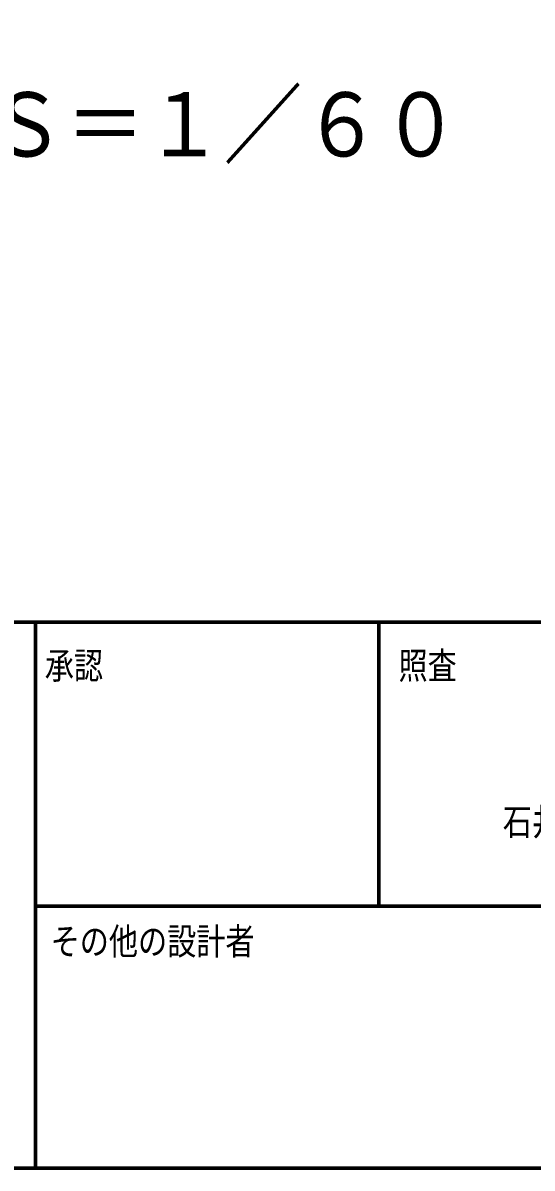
# Model space of a CAD drawing. Units: millimetres at full size, sheet at 1:50. Extents: x -14288 to 14412, y -10089 to 9986.
# Drawn here: x 1494 to 2893, y -10089 to -6942 of the extents above; entities that cross this region are included whole.
import ezdxf
from ezdxf.enums import TextEntityAlignment as Align

# ---------------------------------------------------------------- set-up
doc = ezdxf.new("R2010")
doc.units = ezdxf.units.MM
doc.header["$LTSCALE"] = 50
doc.layers.add('2-8_図枠', color=251, linetype='Continuous', lineweight=50)
doc.layers.add('2-C_基礎躯体(最終伏図)', color=251, linetype='Continuous', lineweight=30)
doc.styles.add('bigfont', font='')
doc.styles.add('ＭＳ ゴシック', font='')
doc.styles.get('bigfont').set_extended_font_data('bigfont')
doc.styles.get('ＭＳ ゴシック').set_extended_font_data('MS Gothic')

msp = doc.modelspace()

# ---------------------------------------------------------------- linework, layer by layer
at = {"layer": '2-8_図枠'}
for p, q in [((-14287.6, -8588.71), (14412.4, -8588.71)), ((1528.9, -8588.71), (1528.9, -10088.71)), ((2472.15, -8588.71), (2472.15, -9368.71)), ((1528.9, -9368.71), (5243.4, -9368.71))]:
    msp.add_line(p, q, dxfattribs=at)
for points in [[(-14287.6, -10088.71), (14412.4, -10088.71), (14412.4, 9985.69), (-14287.6, 9985.69)], [(14412.4, -10088.71), (14412.4, 9985.69), (-14287.6, 9985.69), (-14287.6, -10088.71)]]:
    msp.add_lwpolyline(points, close=True, dxfattribs=at)

# ---------------------------------------------------------------- texts
at = {"layer": '2-8_図枠', "style": 'ＭＳ ゴシック', "width": 0.8}
for s, p in [('承認', (1554.28, -8766.56)), ('照査', (2525.98, -8766.56)), ('石井', (2812.54, -9196.07)), ('その他の設計者', (1570.39, -9524.44))]:
    msp.add_text(s, height=73.31, dxfattribs=at).set_placement(p, align=Align.BOTTOM_LEFT)
at = {"layer": '2-C_基礎躯体(最終伏図)', "style": 'bigfont', "width": 0.9}
msp.add_text('【基礎立上り・アンカー伏図】ＨＶ５２\u3000Ｓ＝１／６０', height=176.4, dxfattribs=at).set_placement((-2718.97, -7362.3), align=Align.BOTTOM_LEFT)

doc.saveas('drawing.dxf')
